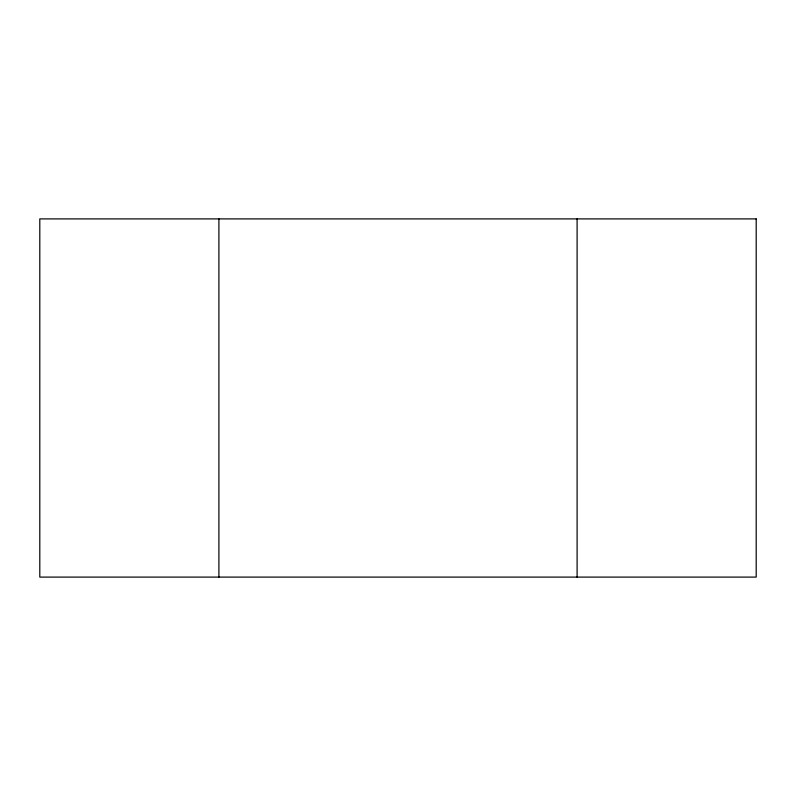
<?xml version="1.0" encoding="UTF-8"?>
<svg xmlns="http://www.w3.org/2000/svg" width="796" height="796" viewBox="0 0 796 796"><rect width="100%" height="100%" fill="white"/><g stroke="black" fill="none" stroke-linecap="round" stroke-linejoin="round"><path stroke-width="1.19" d="M577.1 218.9L577.1 577.1M218.9 218.9L218.9 577.1M756.2 218.9L39.8 218.9L39.8 577.1L756.2 577.1L756.2 218.9"/></g></svg>
